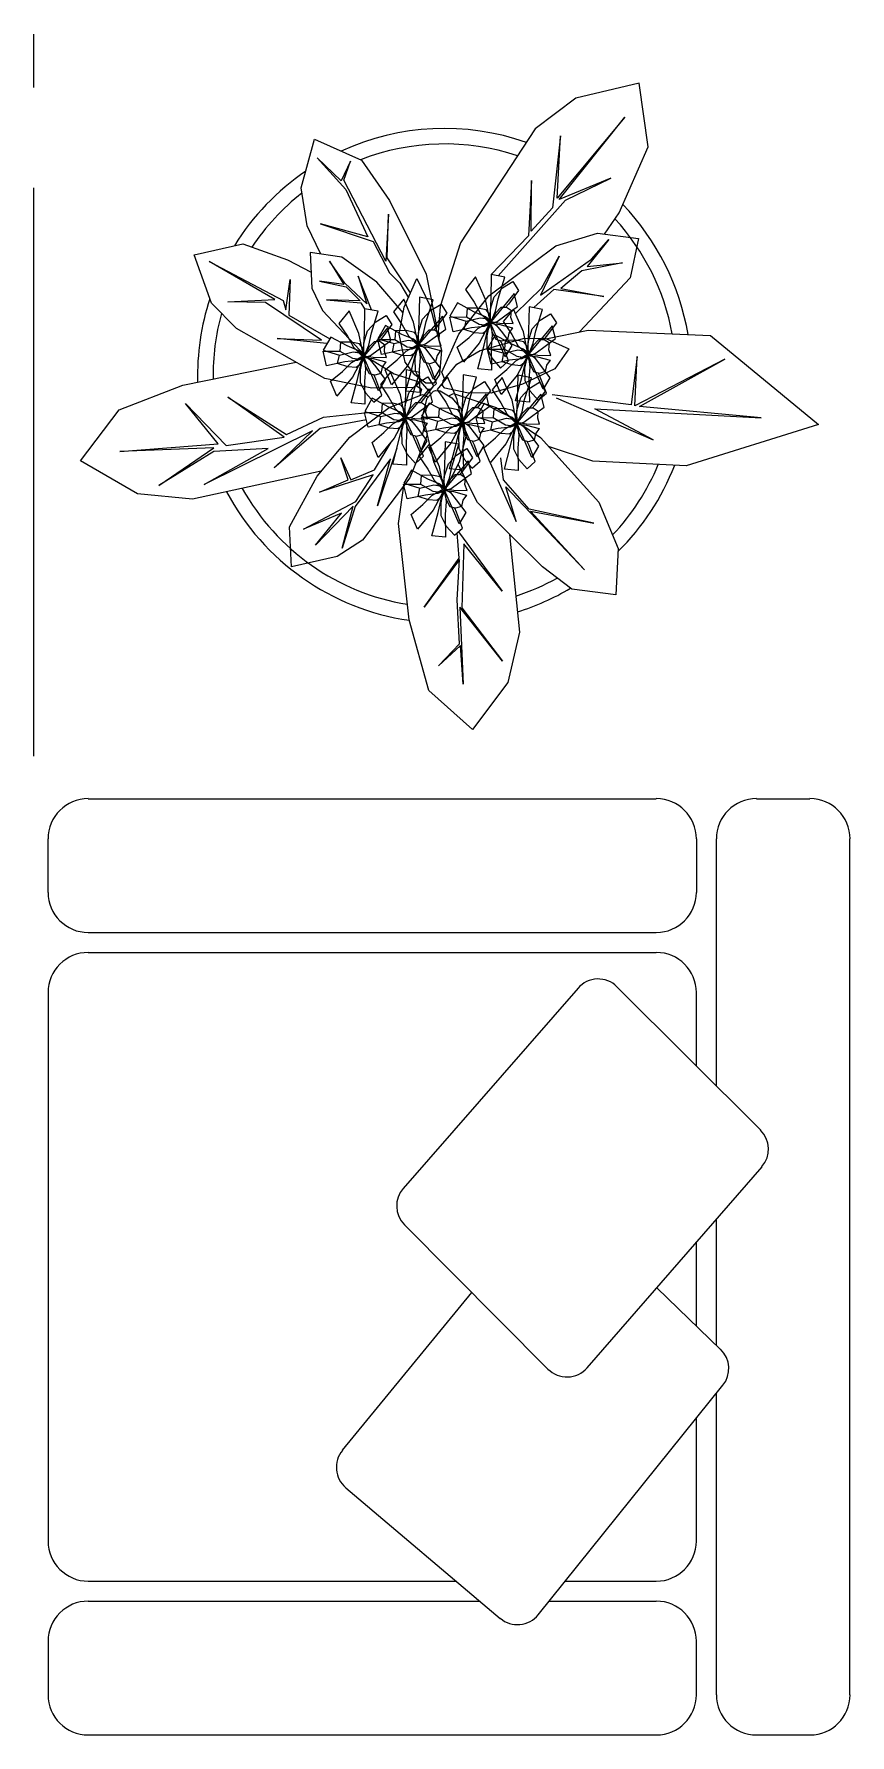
# Model space of a CAD drawing. Header units: inches. Extents: x 15 to 22798, y 21 to 21519.
# Drawn here: x 6499.8 to 6570.4, y 15528.4 to 15675.4 of the extents above; entities that cross this region are included whole.
import ezdxf

# ---------------------------------------------------------------- set-up
doc = ezdxf.new("R2010")
doc.units = ezdxf.units.IN
doc.header["$MEASUREMENT"] = 0
doc.layers.add('ARREDAMENTO', color=8, linetype='Continuous', lineweight=13)

msp = doc.modelspace()

# ---------------------------------------------------------------- linework, layer by layer
at = {"layer": 'ARREDAMENTO'}
for p, q in [((6499.81, 15670.81), (6499.81, 15675.43)), ((6499.81, 15612.99), (6499.81, 15662.14)), ((6504.5, 15609.32), (6553.65, 15609.32)), ((6562.32, 15609.32), (6566.95, 15609.32)), ((6501.03, 15601.23), (6501.03, 15605.86)), ((6557.12, 15605.86), (6557.12, 15601.23)), ((6558.85, 15584.49), (6558.85, 15605.86)), ((6570.41, 15531.85), (6570.41, 15605.86)), ((6504.5, 15597.76), (6553.65, 15597.76)), ((6504.5, 15596.03), (6553.65, 15596.03)), ((6501.03, 15592.56), (6501.03, 15545.15)), ((6546.88, 15592.95), (6531.76, 15575.64)), ((6562.69, 15580.66), (6550.25, 15593.06)), ((6557.12, 15586.22), (6557.12, 15592.56)), ((6547.67, 15560.12), (6562.8, 15577.51)), ((6558.85, 15562.08), (6558.85, 15572.97)), ((6531.86, 15572.49), (6544.28, 15560.01)), ((6557.12, 15563.75), (6557.12, 15570.98)), ((6526.49, 15552.99), (6537.7, 15566.63)), ((6559.22, 15561.72), (6553.7, 15567.05)), ((6543.44, 15538.78), (6559.42, 15558.61)), ((6558.85, 15531.85), (6558.85, 15557.9)), ((6557.12, 15545.15), (6557.12, 15555.75)), ((6526.78, 15549.76), (6540.15, 15538.46)), ((6504.5, 15541.68), (6536.34, 15541.68)), ((6545.78, 15541.68), (6553.65, 15541.68)), ((6504.5, 15539.94), (6538.39, 15539.94)), ((6544.38, 15539.94), (6553.65, 15539.94)), ((6501.03, 15536.48), (6501.03, 15531.85)), ((6557.12, 15531.85), (6557.12, 15536.48)), ((6504.5, 15528.38), (6553.65, 15528.38)), ((6562.32, 15528.38), (6566.95, 15528.38))]:
    msp.add_line(p, q, dxfattribs=at)
at = {"layer": 'ARREDAMENTO', "linetype": 'Continuous', "lineweight": 0}
for p, q in [((6552.16, 15671.19), (6546.68, 15669.89)), ((6552.95, 15665.68), (6552.16, 15671.19)), ((6546.68, 15669.89), (6543.18, 15667.24)), ((6543.18, 15667.24), (6536.72, 15657.38)), ((6522.93, 15662.14), (6524.08, 15666.33)), ((6524.08, 15666.33), (6528.15, 15664.54)), ((6550.43, 15659.97), (6552.95, 15665.68)), ((6528.15, 15664.54), (6530.58, 15661.04)), ((6523.44, 15658.85), (6522.93, 15662.14)), ((6530.58, 15661.04), (6533.74, 15654.67)), ((6549.16, 15658.14), (6550.43, 15659.97)), ((6524.64, 15656.41), (6523.44, 15658.85)), ((6513.66, 15656.35), (6517.87, 15657.3)), ((6517.87, 15657.3), (6521.74, 15655.91)), ((6536.72, 15657.38), (6534.95, 15651.87)), ((6539.17, 15652.79), (6544.96, 15657.13)), ((6544.96, 15657.13), (6548.57, 15658.22)), ((6548.57, 15658.22), (6552.12, 15657.75)), ((6552.12, 15657.75), (6551.39, 15654.36)), ((6515.16, 15652.17), (6513.66, 15656.35)), ((6521.74, 15655.91), (6523.78, 15654.85)), ((6523.7, 15656.55), (6523.84, 15653.47)), ((6526.45, 15656.15), (6523.7, 15656.55)), ((6529.46, 15653.97), (6526.45, 15656.15)), ((6531.75, 15651.32), (6529.46, 15653.97)), ((6531.85, 15651.83), (6532.93, 15654.3)), ((6532.93, 15654.3), (6534.05, 15651.97)), ((6533.74, 15654.67), (6534.63, 15650.19)), ((6551.39, 15654.36), (6547.01, 15649.68)), ((6523.84, 15653.47), (6524.76, 15651.53)), ((6536.56, 15649.48), (6539.17, 15652.79)), ((6517.33, 15649.98), (6515.16, 15652.17)), ((6524.76, 15651.53), (6528.45, 15647.6)), ((6531.4, 15649.49), (6531.85, 15651.83)), ((6534.05, 15651.97), (6535.08, 15648.09)), ((6534.95, 15651.87), (6534.75, 15649.32)), ((6524.96, 15645.66), (6517.33, 15649.98)), ((6531.93, 15647.07), (6531.4, 15649.49)), ((6534.63, 15650.19), (6534.61, 15649.87)), ((6535.11, 15646.19), (6536.56, 15649.48)), ((6544.11, 15649.09), (6547.76, 15649.83)), ((6547.76, 15649.83), (6558.35, 15649.37)), ((6535.08, 15648.09), (6534.89, 15646.01)), ((6536.39, 15646.89), (6538.41, 15648.08)), ((6538.41, 15648.08), (6542.25, 15649.13)), ((6542.25, 15649.13), (6544.1, 15649.1)), ((6544.1, 15649.1), (6546.09, 15648.22)), ((6546.09, 15648.22), (6544.88, 15646.49)), ((6558.35, 15649.37), (6567.69, 15641.68)), ((6512.7, 15645.08), (6522.48, 15647.06)), ((6528.45, 15647.6), (6530.98, 15646.05)), ((6532.76, 15645.96), (6531.93, 15647.07)), ((6535.2, 15645.45), (6536.39, 15646.89)), ((6544.88, 15646.49), (6542.07, 15645.17)), ((6507.17, 15642.94), (6512.7, 15645.08)), ((6529.03, 15644.81), (6524.96, 15645.66)), ((6530.98, 15646.05), (6533.19, 15645.33)), ((6533.42, 15645.54), (6532.7, 15644.87)), ((6533.72, 15645.26), (6532.76, 15645.96)), ((6532.89, 15645.04), (6533.34, 15644.73)), ((6534.41, 15645.24), (6533.72, 15645.26)), ((6534.89, 15646.01), (6534.41, 15645.24)), ((6535.33, 15645.61), (6535.11, 15646.19)), ((6535.16, 15645.05), (6535.2, 15645.45)), ((6535.35, 15644.83), (6535.16, 15645.05)), ((6542.07, 15645.17), (6539.38, 15644.39)), ((6532.7, 15644.87), (6529.03, 15644.81)), ((6530.55, 15643.16), (6533.42, 15644.27)), ((6533.34, 15644.73), (6533.19, 15644.18)), ((6533.42, 15644.27), (6533.89, 15644.07)), ((6533.46, 15642.49), (6533.84, 15643.95)), ((6533.84, 15643.95), (6534.38, 15644.55)), ((6534.38, 15644.55), (6534.55, 15644.61)), ((6534.55, 15644.61), (6534.96, 15644.58)), ((6534.96, 15644.58), (6535.96, 15643.99)), ((6537.26, 15644.4), (6535.35, 15644.83)), ((6535.71, 15644.14), (6536.11, 15644.35)), ((6535.96, 15643.99), (6536.73, 15643.06)), ((6536.11, 15644.35), (6539.79, 15643.15)), ((6539.38, 15644.39), (6537.26, 15644.4)), ((6503.84, 15638.53), (6507.17, 15642.94)), ((6527.15, 15640.58), (6530.55, 15643.16)), ((6534.41, 15638.44), (6533.46, 15642.49)), ((6536.73, 15643.06), (6537.19, 15640.73)), ((6539.79, 15643.15), (6543.63, 15640.55)), ((6524.32, 15637.22), (6527.15, 15640.58)), ((6533.77, 15640.61), (6532.34, 15637.06)), ((6533.82, 15640.95), (6533.77, 15640.61)), ((6537.19, 15640.73), (6536.6, 15638.42)), ((6567.69, 15641.68), (6556.25, 15638.1)), ((6543.63, 15640.55), (6548.69, 15634.97)), ((6548.15, 15638.5), (6544.33, 15639.77)), ((6508.78, 15635.67), (6503.84, 15638.53)), ((6535.42, 15636.1), (6534.41, 15638.44)), ((6536.6, 15638.42), (6535.42, 15636.1)), ((6538.18, 15634.92), (6536.51, 15638.23)), ((6556.25, 15638.1), (6548.15, 15638.5)), ((6524.67, 15637.64), (6513.53, 15635.22)), ((6521.92, 15632.83), (6524.32, 15637.22)), ((6532.34, 15637.06), (6528.23, 15631.69)), ((6531.36, 15633.11), (6531.81, 15636.37)), ((6513.53, 15635.22), (6508.78, 15635.67)), ((6543.82, 15629.36), (6538.18, 15634.92)), ((6548.69, 15634.97), (6550.36, 15630.96)), ((6522.08, 15629.37), (6521.92, 15632.83)), ((6532.26, 15624.79), (6531.36, 15633.11)), ((6540.96, 15632.18), (6541.82, 15623.72)), ((6528.23, 15631.69), (6526.04, 15630.25)), ((6550.36, 15630.96), (6550.16, 15626.94)), ((6526.04, 15630.25), (6522.08, 15629.37)), ((6546.34, 15627.43), (6543.82, 15629.36)), ((6550.16, 15626.94), (6546.34, 15627.43)), ((6533.98, 15618.67), (6532.26, 15624.79)), ((6541.82, 15623.72), (6540.81, 15619.37)), ((6537.75, 15615.31), (6533.98, 15618.67)), ((6540.81, 15619.37), (6537.75, 15615.31))]:
    msp.add_line(p, q, dxfattribs=at)
for points in [[(6539.96, 15654.52), (6545.8, 15661.07), (6549.73, 15662.97), (6545.26, 15661.14), (6550.93, 15668.26), (6545.07, 15661.25), (6545.36, 15666.64), (6544.67, 15660.41), (6542.84, 15658.39), (6542.86, 15662.76), (6542.6, 15658), (6539.38, 15654.63)], [(6532.39, 15653.07), (6530.38, 15656.09), (6530.49, 15659.87), (6530.26, 15655.81), (6526.61, 15662.79), (6527.2, 15664.45), (6526.4, 15662.73), (6524.31, 15664.74), (6526.8, 15662), (6528.69, 15657.89), (6524.61, 15659.03), (6529.16, 15657.49), (6530.57, 15654.8), (6531.46, 15653.89), (6532.2, 15652.64)], [(6541.47, 15651.27), (6543.72, 15653.47), (6545.25, 15656.24), (6543.63, 15652.86), (6548.05, 15655.98), (6549.55, 15657.68), (6547.66, 15655.33), (6550.72, 15655.65), (6547.21, 15654.95), (6545.38, 15653.43), (6549.12, 15652.75), (6544.79, 15653.36), (6543.05, 15651.78)], [(6525.16, 15648.67), (6520.84, 15649.1), (6524.69, 15648.98), (6519.84, 15652.23), (6516.59, 15652.28), (6520.65, 15652.47), (6514.98, 15655.77), (6521.38, 15652.39), (6521.61, 15651.58), (6521.97, 15654.21), (6521.86, 15651.14), (6525.4, 15649.09)], [(6529.01, 15651.58), (6527.87, 15654.5), (6528.6, 15652.1), (6526.71, 15653.89), (6525.37, 15655.8), (6526.62, 15653.77), (6524.52, 15654.06), (6526.83, 15653.57), (6528.04, 15652.38), (6525.11, 15652.44), (6528.09, 15652.2), (6528.42, 15651.69)], [(6545, 15643.98), (6553.37, 15640.36), (6548.35, 15643.02), (6562.72, 15642.26), (6552.21, 15643.24), (6559.59, 15647.32), (6551.8, 15643.28), (6552, 15647.55), (6551.47, 15643.38), (6544.63, 15644.23)], [(6528.57, 15642.08), (6524.56, 15641.34), (6520.59, 15637.94), (6523.92, 15641.14), (6514.53, 15636.48), (6520.08, 15639.59), (6515.37, 15639.34), (6510.6, 15636.4), (6515.38, 15639.65), (6507.23, 15639.34), (6515.74, 15640), (6512.93, 15643.48), (6516.45, 15639.86), (6521.45, 15640.58), (6516.58, 15644.03), (6521.66, 15640.82), (6524.86, 15642.3), (6528.69, 15642.72)], [(6531.21, 15639.62), (6529.53, 15634.64), (6530.67, 15638.7), (6527.61, 15634.6), (6526.48, 15630.98), (6527.42, 15634.62), (6524.17, 15631.23), (6526.43, 15634), (6523.12, 15632.64), (6527.67, 15635.03), (6529.17, 15637.33), (6524.51, 15635.82), (6526.99, 15636.89), (6526.36, 15638.78), (6527.22, 15636.89), (6529.27, 15637.77), (6530.7, 15640.14)], [(6539.27, 15638.36), (6541.52, 15633.29), (6540.63, 15636.29), (6547.45, 15629.1), (6542.78, 15634.19), (6548.25, 15633.16), (6542.64, 15634.37), (6540.43, 15636.9), (6540.19, 15638.8)], [(6536.53, 15632.41), (6540.32, 15627.26), (6537, 15631.36), (6536.84, 15625.83), (6540.36, 15621.22), (6536.65, 15625.89), (6536.93, 15619.23), (6536.7, 15622.57), (6534.81, 15620.82), (6536.62, 15622.7), (6536.42, 15626.51), (6536.63, 15630.01), (6533.58, 15625.87), (6536.61, 15630.11), (6536.43, 15632.32)]]:
    msp.add_lwpolyline(points, dxfattribs=at)
at = {"layer": 'ARREDAMENTO', "lineweight": 0}
for points in [[(6539.23, 15650.47), (6538.98, 15649.34), (6539, 15648.27), (6539.47, 15647.34), (6540.17, 15646.55), (6540.87, 15647.17), (6540.35, 15648.55), (6540.19, 15648.89), (6539.8, 15649.01), (6539.49, 15649.6), (6539.28, 15650.43), (6540.11, 15650.31), (6541.2, 15650.02), (6540.89, 15649.58), (6540.78, 15649.03), (6540.27, 15648.87), (6539.8, 15649.01), (6539.49, 15649.6), (6539.3, 15650.38), (6538.75, 15650.15), (6537.67, 15650.02), (6536.09, 15649.68), (6535.78, 15650.96), (6537.24, 15650.97), (6538.32, 15650.35), (6538.88, 15650.27), (6539.38, 15650.48), (6539.28, 15651.13), (6538.93, 15651.59), (6538.22, 15651.74), (6537.3, 15651.72), (6537.24, 15650.97), (6538.32, 15650.35), (6539.02, 15650.26), (6539.29, 15650.38), (6539.89, 15650.58), (6540.55, 15651.07), (6541.65, 15651.88), (6541.37, 15652.99), (6539.37, 15650.59), (6539.74, 15651.48), (6539.96, 15652.54), (6540.55, 15654.41), (6539.38, 15654.63), (6539.33, 15652.54), (6539.24, 15650.73), (6538.88, 15652.47), (6538.02, 15654.44), (6537.14, 15653.36), (6537.89, 15652.25), (6538.41, 15651.29), (6539.27, 15650.42)], [(6539.24, 15650.54), (6539.32, 15651.69), (6539.64, 15652.72), (6540.35, 15653.48), (6541.24, 15654.03), (6541.74, 15653.25), (6540.86, 15652.07), (6540.61, 15651.78), (6540.2, 15651.78), (6539.73, 15651.3), (6539.3, 15650.57), (6540.13, 15650.44), (6541.26, 15650.41), (6541.08, 15650.92), (6541.13, 15651.49), (6540.69, 15651.78), (6540.2, 15651.78), (6539.73, 15651.3), (6539.33, 15650.61), (6538.87, 15650.98), (6537.87, 15651.41), (6536.45, 15652.18), (6535.79, 15651.04), (6537.19, 15650.62), (6538.4, 15650.91), (6538.96, 15650.83), (6539.38, 15650.48), (6539.1, 15649.89), (6538.64, 15649.54), (6537.92, 15649.6), (6537.04, 15649.88), (6537.19, 15650.62), (6538.4, 15650.91), (6539.1, 15650.8), (6539.33, 15650.61), (6539.84, 15650.24), (6540.34, 15649.59), (6541.16, 15648.5), (6540.59, 15647.52), (6539.34, 15650.38), (6539.45, 15649.43), (6539.36, 15648.34), (6539.4, 15646.38), (6538.21, 15646.5), (6538.75, 15648.53), (6539.17, 15650.29), (6538.34, 15648.71), (6536.97, 15647.06), (6536.42, 15648.35), (6537.45, 15649.21), (6538.22, 15649.98), (6539.29, 15650.57)], [(6533.01, 15648.52), (6532.77, 15647.39), (6532.79, 15646.32), (6533.25, 15645.39), (6533.95, 15644.6), (6534.65, 15645.22), (6534.14, 15646.6), (6533.98, 15646.95), (6533.58, 15647.06), (6533.27, 15647.65), (6533.06, 15648.48), (6533.89, 15648.36), (6534.99, 15648.08), (6534.68, 15647.63), (6534.56, 15647.08), (6534.06, 15646.92), (6533.58, 15647.06), (6533.27, 15647.65), (6533.08, 15648.43), (6532.53, 15648.2), (6531.45, 15648.07), (6529.87, 15647.73), (6529.56, 15649.01), (6531.02, 15649.02), (6532.1, 15648.4), (6532.66, 15648.32), (6533.17, 15648.53), (6533.07, 15649.18), (6532.72, 15649.64), (6532.01, 15649.8), (6531.08, 15649.77), (6531.02, 15649.02), (6532.1, 15648.4), (6532.81, 15648.31), (6533.08, 15648.43), (6533.67, 15648.64), (6534.33, 15649.12), (6535.43, 15649.93), (6535.16, 15651.04), (6533.15, 15648.65), (6533.52, 15649.53), (6533.75, 15650.59), (6534.34, 15652.46), (6533.16, 15652.69), (6533.11, 15650.59), (6533.02, 15648.78), (6532.66, 15650.53), (6531.81, 15652.5), (6530.92, 15651.42), (6531.67, 15650.3), (6532.2, 15649.35), (6533.05, 15648.47)], [(6528.27, 15647.53), (6528.03, 15646.4), (6528.04, 15645.32), (6528.51, 15644.39), (6529.21, 15643.61), (6529.91, 15644.22), (6529.39, 15645.6), (6529.23, 15645.95), (6528.84, 15646.07), (6528.53, 15646.66), (6528.32, 15647.48), (6529.15, 15647.37), (6530.25, 15647.08), (6529.93, 15646.64), (6529.82, 15646.09), (6529.31, 15645.93), (6528.84, 15646.07), (6528.53, 15646.66), (6528.34, 15647.44), (6527.79, 15647.2), (6526.71, 15647.08), (6525.13, 15646.74), (6524.82, 15648.01), (6526.28, 15648.03), (6527.36, 15647.41), (6527.92, 15647.32), (6528.43, 15647.54), (6528.32, 15648.19), (6527.98, 15648.65), (6527.26, 15648.8), (6526.34, 15648.78), (6526.28, 15648.03), (6527.36, 15647.41), (6528.06, 15647.32), (6528.33, 15647.43), (6528.93, 15647.64), (6529.59, 15648.12), (6530.69, 15648.94), (6530.41, 15650.04), (6528.41, 15647.65), (6528.78, 15648.54), (6529, 15649.6), (6529.59, 15651.47), (6528.42, 15651.69), (6528.37, 15649.6), (6528.28, 15647.79), (6527.92, 15649.53), (6527.07, 15651.5), (6526.18, 15650.42), (6526.93, 15649.31), (6527.45, 15648.35), (6528.31, 15647.48)], [(6528.28, 15647.59), (6528.36, 15648.75), (6528.68, 15649.77), (6529.39, 15650.54), (6530.28, 15651.09), (6530.78, 15650.31), (6529.9, 15649.13), (6529.65, 15648.84), (6529.24, 15648.83), (6528.77, 15648.36), (6528.34, 15647.62), (6529.17, 15647.5), (6530.3, 15647.47), (6530.13, 15647.98), (6530.17, 15648.54), (6529.73, 15648.84), (6529.24, 15648.83), (6528.77, 15648.36), (6528.37, 15647.67), (6527.91, 15648.04), (6526.91, 15648.47), (6525.49, 15649.23), (6524.83, 15648.1), (6526.23, 15647.67), (6527.44, 15647.97), (6528, 15647.89), (6528.43, 15647.54), (6528.15, 15646.95), (6527.68, 15646.6), (6526.96, 15646.66), (6526.08, 15646.94), (6526.23, 15647.67), (6527.44, 15647.97), (6528.14, 15647.85), (6528.37, 15647.67), (6528.88, 15647.3), (6529.38, 15646.65), (6530.2, 15645.56), (6529.63, 15644.58), (6528.38, 15647.44), (6528.49, 15646.48), (6528.4, 15645.4), (6528.44, 15643.44), (6527.25, 15643.56), (6527.79, 15645.58), (6528.21, 15647.35), (6527.38, 15645.77), (6526.01, 15644.12), (6525.46, 15645.41), (6526.49, 15646.26), (6527.27, 15647.03), (6528.33, 15647.63)], [(6533.02, 15648.59), (6533.11, 15649.74), (6533.42, 15650.77), (6534.13, 15651.53), (6535.03, 15652.09), (6535.52, 15651.3), (6534.64, 15650.12), (6534.39, 15649.83), (6533.98, 15649.83), (6533.52, 15649.35), (6533.08, 15648.62), (6533.91, 15648.49), (6535.04, 15648.46), (6534.87, 15648.98), (6534.91, 15649.54), (6534.47, 15649.83), (6533.98, 15649.83), (6533.52, 15649.35), (6533.11, 15648.66), (6532.65, 15649.04), (6531.65, 15649.46), (6530.23, 15650.23), (6529.57, 15649.09), (6530.97, 15648.67), (6532.18, 15648.96), (6532.75, 15648.88), (6533.17, 15648.53), (6532.89, 15647.94), (6532.42, 15647.6), (6531.7, 15647.65), (6530.82, 15647.93), (6530.97, 15648.67), (6532.18, 15648.96), (6532.88, 15648.85), (6533.11, 15648.66), (6533.62, 15648.29), (6534.12, 15647.65), (6534.95, 15646.56), (6534.37, 15645.57), (6533.12, 15648.43), (6533.23, 15647.48), (6533.14, 15646.4), (6533.18, 15644.44), (6531.99, 15644.55), (6532.54, 15646.58), (6532.96, 15648.34), (6532.12, 15646.76), (6530.75, 15645.11), (6530.2, 15646.4), (6531.23, 15647.26), (6532.01, 15648.03), (6533.07, 15648.62)], [(6542.5, 15647.69), (6542.25, 15646.56), (6542.27, 15645.48), (6542.74, 15644.55), (6543.44, 15643.77), (6544.14, 15644.38), (6543.62, 15645.76), (6543.46, 15646.11), (6543.07, 15646.23), (6542.76, 15646.82), (6542.55, 15647.64), (6543.38, 15647.53), (6544.47, 15647.24), (6544.16, 15646.8), (6544.05, 15646.25), (6543.54, 15646.09), (6543.07, 15646.23), (6542.76, 15646.82), (6542.57, 15647.6), (6542.02, 15647.36), (6540.94, 15647.24), (6539.36, 15646.9), (6539.05, 15648.18), (6540.51, 15648.19), (6541.59, 15647.57), (6542.15, 15647.48), (6542.65, 15647.7), (6542.55, 15648.35), (6542.2, 15648.81), (6541.49, 15648.96), (6540.57, 15648.94), (6540.51, 15648.19), (6541.59, 15647.57), (6542.29, 15647.48), (6542.56, 15647.59), (6543.16, 15647.8), (6543.82, 15648.28), (6544.92, 15649.1), (6544.64, 15650.2), (6542.64, 15647.81), (6543.01, 15648.7), (6543.23, 15649.76), (6543.82, 15651.63), (6542.65, 15651.85), (6542.6, 15649.76), (6542.51, 15647.95), (6542.15, 15649.69), (6541.29, 15651.66), (6540.41, 15650.58), (6541.16, 15649.47), (6541.68, 15648.51), (6542.54, 15647.64)], [(6542.51, 15647.75), (6542.59, 15648.91), (6542.91, 15649.94), (6543.62, 15650.7), (6544.51, 15651.25), (6545.01, 15650.47), (6544.13, 15649.29), (6543.88, 15649), (6543.47, 15648.99), (6543, 15648.52), (6542.57, 15647.78), (6543.4, 15647.66), (6544.53, 15647.63), (6544.35, 15648.14), (6544.4, 15648.7), (6543.96, 15649), (6543.47, 15648.99), (6543, 15648.52), (6542.6, 15647.83), (6542.14, 15648.2), (6541.14, 15648.63), (6539.72, 15649.39), (6539.06, 15648.26), (6540.46, 15647.83), (6541.67, 15648.13), (6542.23, 15648.05), (6542.65, 15647.7), (6542.37, 15647.11), (6541.91, 15646.76), (6541.19, 15646.82), (6540.31, 15647.1), (6540.46, 15647.83), (6541.67, 15648.13), (6542.37, 15648.01), (6542.6, 15647.83), (6543.11, 15647.46), (6543.61, 15646.81), (6544.43, 15645.72), (6543.86, 15644.74), (6542.61, 15647.6), (6542.72, 15646.64), (6542.63, 15645.56), (6542.67, 15643.6), (6541.48, 15643.72), (6542.02, 15645.74), (6542.44, 15647.51), (6541.61, 15645.93), (6540.24, 15644.28), (6539.69, 15645.57), (6540.72, 15646.42), (6541.49, 15647.19), (6542.56, 15647.79)], [(6531.87, 15642.23), (6531.62, 15641.1), (6531.64, 15640.03), (6532.1, 15639.1), (6532.81, 15638.31), (6533.5, 15638.93), (6532.99, 15640.31), (6532.83, 15640.66), (6532.44, 15640.77), (6532.13, 15641.36), (6531.92, 15642.19), (6532.75, 15642.07), (6533.84, 15641.79), (6533.53, 15641.34), (6533.41, 15640.79), (6532.91, 15640.63), (6532.44, 15640.77), (6532.13, 15641.36), (6531.93, 15642.14), (6531.38, 15641.91), (6530.31, 15641.78), (6528.73, 15641.45), (6528.41, 15642.72), (6529.88, 15642.73), (6530.95, 15642.11), (6531.52, 15642.03), (6532.02, 15642.24), (6531.92, 15642.89), (6531.57, 15643.35), (6530.86, 15643.51), (6529.94, 15643.48), (6529.88, 15642.73), (6530.95, 15642.11), (6531.66, 15642.02), (6531.93, 15642.14), (6532.53, 15642.35), (6533.19, 15642.83), (6534.28, 15643.64), (6534.01, 15644.75), (6532, 15642.36), (6532.38, 15643.24), (6532.6, 15644.3), (6533.19, 15646.17), (6532.01, 15646.4), (6531.96, 15644.3), (6531.87, 15642.49), (6531.51, 15644.24), (6530.66, 15646.21), (6529.78, 15645.13), (6530.52, 15644.01), (6531.05, 15643.06), (6531.9, 15642.18)], [(6531.88, 15642.3), (6531.96, 15643.45), (6532.28, 15644.48), (6532.98, 15645.24), (6533.88, 15645.8), (6534.38, 15645.01), (6533.49, 15643.83), (6533.24, 15643.54), (6532.83, 15643.54), (6532.37, 15643.06), (6531.94, 15642.33), (6532.76, 15642.2), (6533.9, 15642.17), (6533.72, 15642.69), (6533.77, 15643.25), (6533.33, 15643.54), (6532.83, 15643.54), (6532.37, 15643.06), (6531.97, 15642.37), (6531.5, 15642.75), (6530.51, 15643.17), (6529.08, 15643.94), (6528.43, 15642.8), (6529.83, 15642.38), (6531.03, 15642.67), (6531.6, 15642.59), (6532.02, 15642.24), (6531.74, 15641.65), (6531.28, 15641.31), (6530.55, 15641.36), (6529.67, 15641.64), (6529.83, 15642.38), (6531.03, 15642.67), (6531.74, 15642.56), (6531.96, 15642.37), (6532.48, 15642), (6532.98, 15641.36), (6533.8, 15640.27), (6533.23, 15639.28), (6531.97, 15642.14), (6532.08, 15641.19), (6532, 15640.11), (6532.04, 15638.15), (6530.85, 15638.26), (6531.39, 15640.29), (6531.81, 15642.05), (6530.98, 15640.48), (6529.6, 15638.82), (6529.06, 15640.11), (6530.09, 15640.97), (6530.86, 15641.74), (6531.92, 15642.34)], [(6536.79, 15641.82), (6536.54, 15640.69), (6536.56, 15639.62), (6537.02, 15638.69), (6537.73, 15637.9), (6538.42, 15638.52), (6537.91, 15639.9), (6537.75, 15640.24), (6537.36, 15640.36), (6537.05, 15640.95), (6536.84, 15641.78), (6537.67, 15641.66), (6538.76, 15641.38), (6538.45, 15640.93), (6538.33, 15640.38), (6537.83, 15640.22), (6537.36, 15640.36), (6537.05, 15640.95), (6536.85, 15641.73), (6536.3, 15641.5), (6535.23, 15641.37), (6533.65, 15641.03), (6533.33, 15642.31), (6534.8, 15642.32), (6535.87, 15641.7), (6536.44, 15641.62), (6536.94, 15641.83), (6536.84, 15642.48), (6536.49, 15642.94), (6535.78, 15643.1), (6534.86, 15643.07), (6534.8, 15642.32), (6535.87, 15641.7), (6536.58, 15641.61), (6536.85, 15641.73), (6537.45, 15641.93), (6538.11, 15642.42), (6539.2, 15643.23), (6538.93, 15644.34), (6536.92, 15641.94), (6537.3, 15642.83), (6537.52, 15643.89), (6538.11, 15645.76), (6536.93, 15645.98), (6536.88, 15643.89), (6536.79, 15642.08), (6536.43, 15643.83), (6535.58, 15645.8), (6534.69, 15644.71), (6535.44, 15643.6), (6535.97, 15642.64), (6536.82, 15641.77)], [(6536.8, 15641.89), (6536.88, 15643.04), (6537.2, 15644.07), (6537.9, 15644.83), (6538.8, 15645.38), (6539.3, 15644.6), (6538.41, 15643.42), (6538.16, 15643.13), (6537.75, 15643.13), (6537.29, 15642.65), (6536.86, 15641.92), (6537.68, 15641.79), (6538.82, 15641.76), (6538.64, 15642.28), (6538.68, 15642.84), (6538.25, 15643.13), (6537.75, 15643.13), (6537.29, 15642.65), (6536.89, 15641.96), (6536.42, 15642.33), (6535.43, 15642.76), (6534, 15643.53), (6533.35, 15642.39), (6534.74, 15641.97), (6535.95, 15642.26), (6536.52, 15642.18), (6536.94, 15641.83), (6536.66, 15641.24), (6536.2, 15640.89), (6535.47, 15640.95), (6534.59, 15641.23), (6534.74, 15641.97), (6535.95, 15642.26), (6536.65, 15642.15), (6536.88, 15641.96), (6537.4, 15641.59), (6537.89, 15640.95), (6538.72, 15639.86), (6538.15, 15638.87), (6536.89, 15641.73), (6537, 15640.78), (6536.92, 15639.69), (6536.96, 15637.73), (6535.77, 15637.85), (6536.31, 15639.88), (6536.73, 15641.64), (6535.89, 15640.06), (6534.52, 15638.41), (6533.98, 15639.7), (6535.01, 15640.56), (6535.78, 15641.33), (6536.84, 15641.92)], [(6541.53, 15641.77), (6541.29, 15640.64), (6541.3, 15639.57), (6541.77, 15638.64), (6542.47, 15637.85), (6543.17, 15638.47), (6542.65, 15639.85), (6542.49, 15640.2), (6542.1, 15640.31), (6541.79, 15640.9), (6541.58, 15641.73), (6542.41, 15641.61), (6543.51, 15641.33), (6543.19, 15640.88), (6543.08, 15640.33), (6542.57, 15640.17), (6542.1, 15640.31), (6541.79, 15640.9), (6541.6, 15641.68), (6541.05, 15641.45), (6539.97, 15641.32), (6538.39, 15640.98), (6538.08, 15642.26), (6539.54, 15642.27), (6540.62, 15641.65), (6541.18, 15641.57), (6541.68, 15641.78), (6541.58, 15642.43), (6541.24, 15642.89), (6540.52, 15643.05), (6539.6, 15643.02), (6539.54, 15642.27), (6540.62, 15641.65), (6541.32, 15641.56), (6541.59, 15641.68), (6542.19, 15641.89), (6542.85, 15642.37), (6543.95, 15643.18), (6543.67, 15644.29), (6541.67, 15641.9), (6542.04, 15642.78), (6542.26, 15643.84), (6542.85, 15645.71), (6541.68, 15645.93), (6541.63, 15643.84), (6541.54, 15642.03), (6541.18, 15643.78), (6540.33, 15645.75), (6539.44, 15644.67), (6540.19, 15643.55), (6540.71, 15642.6), (6541.57, 15641.72)], [(6541.54, 15641.84), (6541.62, 15642.99), (6541.94, 15644.02), (6542.65, 15644.78), (6543.54, 15645.33), (6544.04, 15644.55), (6543.16, 15643.37), (6542.91, 15643.08), (6542.5, 15643.08), (6542.03, 15642.6), (6541.6, 15641.87), (6542.43, 15641.74), (6543.56, 15641.71), (6543.39, 15642.23), (6543.43, 15642.79), (6542.99, 15643.08), (6542.5, 15643.08), (6542.03, 15642.6), (6541.63, 15641.91), (6541.17, 15642.29), (6540.17, 15642.71), (6538.75, 15643.48), (6538.09, 15642.34), (6539.49, 15641.92), (6540.7, 15642.21), (6541.26, 15642.13), (6541.68, 15641.78), (6541.4, 15641.19), (6540.94, 15640.85), (6540.22, 15640.9), (6539.34, 15641.18), (6539.49, 15641.92), (6540.7, 15642.21), (6541.4, 15642.1), (6541.63, 15641.91), (6542.14, 15641.54), (6542.64, 15640.9), (6543.46, 15639.81), (6542.89, 15638.82), (6541.64, 15641.68), (6541.75, 15640.73), (6541.66, 15639.64), (6541.7, 15637.69), (6540.51, 15637.8), (6541.05, 15639.83), (6541.47, 15641.59), (6540.64, 15640.01), (6539.27, 15638.36), (6538.72, 15639.65), (6539.75, 15640.51), (6540.53, 15641.28), (6541.59, 15641.87)], [(6535.25, 15636.03), (6535, 15634.9), (6535.02, 15633.82), (6535.48, 15632.89), (6536.18, 15632.11), (6536.88, 15632.72), (6536.37, 15634.1), (6536.21, 15634.45), (6535.82, 15634.57), (6535.51, 15635.16), (6535.3, 15635.98), (6536.12, 15635.87), (6537.22, 15635.58), (6536.91, 15635.14), (6536.79, 15634.58), (6536.29, 15634.43), (6535.82, 15634.57), (6535.51, 15635.16), (6535.31, 15635.93), (6534.76, 15635.7), (6533.69, 15635.58), (6532.1, 15635.24), (6531.79, 15636.51), (6533.26, 15636.53), (6534.33, 15635.91), (6534.9, 15635.82), (6535.4, 15636.04), (6535.3, 15636.69), (6534.95, 15637.15), (6534.24, 15637.3), (6533.31, 15637.27), (6533.26, 15636.53), (6534.33, 15635.91), (6535.04, 15635.82), (6535.31, 15635.93), (6535.91, 15636.14), (6536.56, 15636.62), (6537.66, 15637.44), (6537.39, 15638.54), (6535.38, 15636.15), (6535.76, 15637.03), (6535.98, 15638.1), (6536.57, 15639.97), (6535.39, 15640.19), (6535.34, 15638.09), (6535.25, 15636.28), (6534.89, 15638.03), (6534.04, 15640), (6533.15, 15638.92), (6533.9, 15637.81), (6534.43, 15636.85), (6535.28, 15635.98)], [(6535.25, 15636.09), (6535.34, 15637.25), (6535.66, 15638.27), (6536.36, 15639.03), (6537.26, 15639.59), (6537.76, 15638.8), (6536.87, 15637.62), (6536.62, 15637.33), (6536.21, 15637.33), (6535.75, 15636.85), (6535.32, 15636.12), (6536.14, 15636), (6537.28, 15635.97), (6537.1, 15636.48), (6537.14, 15637.04), (6536.71, 15637.34), (6536.21, 15637.33), (6535.75, 15636.85), (6535.35, 15636.16), (6534.88, 15636.54), (6533.89, 15636.96), (6532.46, 15637.73), (6531.8, 15636.6), (6533.2, 15636.17), (6534.41, 15636.46), (6534.98, 15636.39), (6535.4, 15636.04), (6535.12, 15635.44), (6534.66, 15635.1), (6533.93, 15635.15), (6533.05, 15635.44), (6533.2, 15636.17), (6534.41, 15636.46), (6535.11, 15636.35), (6535.34, 15636.17), (6535.86, 15635.8), (6536.35, 15635.15), (6537.18, 15634.06), (6536.6, 15633.08), (6535.35, 15635.94), (6535.46, 15634.98), (6535.38, 15633.9), (6535.42, 15631.94), (6534.22, 15632.06), (6534.77, 15634.08), (6535.19, 15635.84), (6534.35, 15634.27), (6532.98, 15632.62), (6532.43, 15633.9), (6533.46, 15634.76), (6534.24, 15635.53), (6535.3, 15636.13)]]:
    msp.add_lwpolyline(points, dxfattribs=at)
at = {"layer": 'ARREDAMENTO'}
for centre, radius, start, end in [((6535.33, 15645.9), 21.37, 70.6421, 114.7466), ((6535.33, 15645.9), 20.03, 71.5972, 111.247), ((6535.33, 15645.9), 21.37, 124.1663, 148.2949), ((6535.33, 15645.9), 20.03, 128.0008, 146.3155), ((6535.33, 15645.9), 21.37, 9.5577, 43.8202), ((6535.33, 15645.9), 20.03, 10.382, 42.5962), ((6535.33, 15645.9), 21.37, 161.8783, 181.5076), ((6535.33, 15645.9), 20.03, 164.4364, 180.8336), ((6535.33, 15645.9), 20.03, 316.5482, 337.4417), ((6535.33, 15645.9), 21.37, 314.6122, 338.7343), ((6535.33, 15645.9), 21.37, 208.0268, 261.7621), ((6535.33, 15645.9), 20.03, 209.1192, 260.7514), ((6535.33, 15645.9), 20.03, 287.9469, 299.0932), ((6535.33, 15645.9), 21.37, 287.1718, 300.6465), ((6504.5, 15605.86), 3.47, 90, 180), ((6553.65, 15605.86), 3.47, 0, 90), ((6562.32, 15605.86), 3.47, 90, 180), ((6566.95, 15605.86), 3.47, 0, 90), ((6504.5, 15601.23), 3.47, 180, 270), ((6553.65, 15601.23), 3.47, 270, 0), ((6504.5, 15592.56), 3.47, 90, 180), ((6553.65, 15592.56), 3.47, 0, 90), ((6548.62, 15591.43), 2.31, 45.0823, 138.8652), ((6561.05, 15579.03), 2.31, 318.965, 45.0823), ((6533.5, 15574.12), 2.31, 138.8652, 224.8526), ((6557.62, 15560.06), 2.31, 321.1451, 46.0734), ((6545.92, 15561.64), 2.31, 224.8526, 318.965), ((6528.28, 15551.52), 2.31, 140.5877, 229.8027), ((6504.5, 15545.15), 3.47, 180, 270), ((6553.65, 15545.15), 3.47, 270, 0), ((6504.5, 15536.48), 3.47, 90, 180), ((6553.65, 15536.48), 3.47, 0, 90), ((6541.64, 15540.23), 2.31, 229.8027, 321.1451), ((6504.5, 15531.85), 3.47, 180, 270), ((6553.65, 15531.85), 3.47, 270, 0), ((6562.32, 15531.85), 3.47, 180, 270), ((6566.95, 15531.85), 3.47, 270, 0)]:
    msp.add_arc(centre, radius, start, end, dxfattribs=at)

doc.saveas('drawing.dxf')
